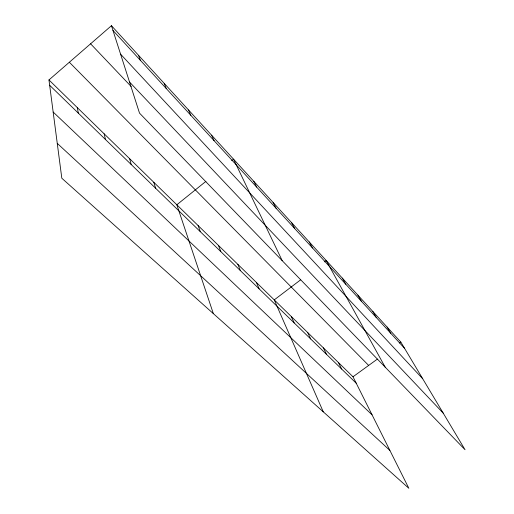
<?xml version="1.0" encoding="UTF-8"?>
<svg xmlns="http://www.w3.org/2000/svg" width="514" height="514" viewBox="0 0 514 514"><rect width="100%" height="100%" fill="white"/><g stroke="black" fill="none" stroke-linecap="round" stroke-linejoin="round"><path stroke-width="0.77" d="M48.965 79.94L353.002 376.775L408.855 488.3L61.815 178.229L48.965 79.94L111.448 25.7L400.843 342.099L465.035 449.718L139.512 113.125L111.448 25.7M205.915 181.365L176.829 204.778L213.349 313.624M231.679 160.619L233.504 159.147L282.225 260.694M300.677 279.802L274.245 299.887L323.267 411.83M324.302 261.851L326.152 260.444L385.185 367.157M353.002 376.775L377.417 359.074M399.564 343.018L400.843 342.099M57.253 143.367L389.875 450.405M53.16 112.033L372.059 414.824M49.665 85.279L356.234 383.226M69.351 62.245L368.66 365.428M90.593 43.806L131.134 86.487M129.528 82.034L443.19 413.102M120.584 54.169L422.714 378.767M112.964 30.435L404.544 348.312M387.087 327.058L390.736 333.252M372.772 311.413L376.364 317.588M357.873 295.12L361.393 301.268M342.35 278.145L345.787 284.255M309.248 241.959L312.506 247.966M291.586 222.652L294.728 228.589M273.114 202.452L276.127 208.311M253.775 181.307L256.647 187.07M338.482 362.601L341.643 369.046M323.383 347.856L326.467 354.294M307.668 332.519L310.668 338.944M211.575 135.169L214.1 140.688M291.303 316.54L294.201 322.94M188.503 109.945L190.816 115.309M256.447 282.507L259.12 288.849M237.866 264.363L240.404 270.653M164.191 83.364L166.273 88.549M218.444 245.403L220.827 251.629M138.542 55.326L140.361 60.299M198.115 225.556L200.338 231.718M153.814 182.309L155.646 188.278M129.624 158.685L131.211 164.538M104.156 133.82L105.479 139.525M77.306 107.606L78.34 113.144"/></g></svg>
